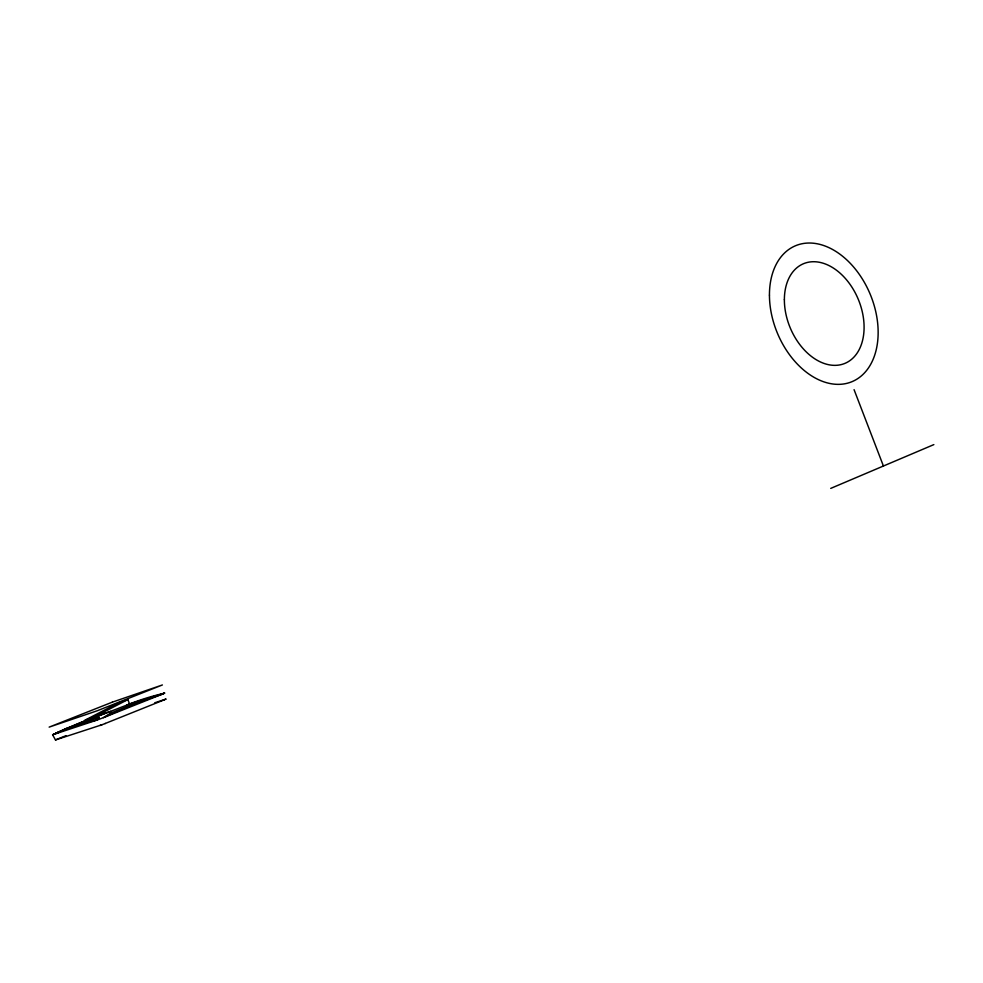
<?xml version="1.0" encoding="UTF-8"?>
<svg xmlns="http://www.w3.org/2000/svg" width="983" height="983" viewBox="0 0 983 983"><rect width="100%" height="100%" fill="white"/><g stroke="black" fill="none" stroke-linecap="round" stroke-linejoin="round"><path stroke-width="1.47" d="M127.864 699.577L93.852 717.209L84.943 720.207L118.771 702.685L127.864 699.577L129.83 704.737M63.502 730.357L52.603 734.768L55.49 739.941L58.12 738.847M830.733 488.391L933.85 444.611M163.571 700.068L166.115 699.024L154.761 702.796M105.07 723.549L164.112 699.884M57.628 739.019L65.984 735.677M88.114 719.507L55.122 733.699A678.848 550.48 -80.4 0 1 88.47 719.458M88.101 719.986L85.288 721.104L129.572 704.037L126.967 704.922M96.543 716.619L106.385 712.7M105.378 723.451L101.446 724.962M100.082 725.442L101.962 724.741M129.903 703.975L164.812 693.101L162.453 694.109A711.889 568.53 -81.7 0 0 103.473 717.639L97.219 719.998A1526.918 553.822 55.9 0 0 53.021 734.657L52.603 734.768M131.194 704.344L164.247 693.248A1481.565 572.499 55 0 0 129.424 703.988M104.21 713.523L110.649 711.36M100.844 725.135L55.49 739.941M854.067 389.661L883.422 466.016M99.086 717.492L97.219 719.998L53.021 734.657L66.18 728.464L99.086 717.492M110.563 713.166L103.473 717.639L162.453 694.109L146.27 698.938L110.563 713.166M112.381 702.132L49.15 727.125L97.268 710.746L162.404 684.954L112.381 702.132M769.443 295.133A73.602 50.317 67.5 0 0 851.131 382.018A73.602 50.317 67.5 0 0 850.836 263.923A73.602 50.317 67.5 0 0 769.443 295.133M784.373 299.655A53.967 36.899 67.5 0 0 844.09 363.71A53.967 36.899 67.5 0 0 844.237 277.231A53.967 36.899 67.5 0 0 784.373 299.655"/></g></svg>
